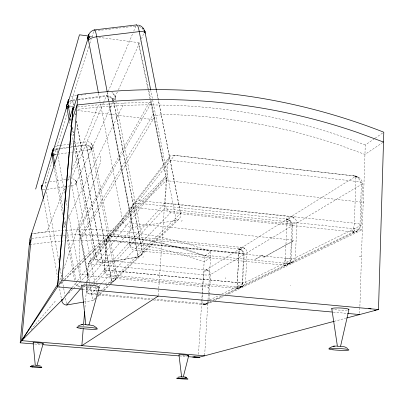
<?xml version="1.0" encoding="UTF-8"?>
<svg xmlns="http://www.w3.org/2000/svg" width="404" height="404" viewBox="0 0 404 404"><rect width="100%" height="100%" fill="white"/><g stroke="black" fill="none" stroke-linecap="round" stroke-linejoin="round"><path stroke-width="0.3" stroke-dasharray="2.02 1.52" d="M235.946 288.299L236.007 288.244A5.903 1.242 -85 0 0 237.34 282.82L238.996 252.833A5.873 1.227 -84.7 0 0 238.183 248.874L111.438 236.118C109.161 235.769 107.09 237.668 106.792 239.865L104.419 269.917C104.49 272.564 106.04 275.255 108.525 276.301L237.183 288.486M225.235 277.972L225.23 278.381L225.19 277.765M292.44 240.082L130.901 223.17M91.683 149.49C91.173 146.803 88.557 144.672 85.81 144.768M359.671 313.302L363.216 201.808M374.528 138.617L365.261 145.026L363.358 202.359L166.201 180.628L64.716 279.785M92.844 147.011C92.062 147.197 93.395 146.47 93.056 147.753L116.897 275.356C116.726 278.27 114.837 281.184 111.989 282.093L104.621 283.345M76.407 182.29L76.063 181.618L95.42 286.022M242.592 283.669L244.183 254.318C244.036 251.576 241.643 249.152 238.905 248.965M117.367 92.031L115.145 96.92L114.595 95.698L115.074 96.586L115.12 97.859L114.675 97.98L115.17 97.647L144.082 248.925C143.809 252.394 141.592 255.904 138.178 256.989L102.656 262.913C99.399 263.075 96.723 260.257 96.177 257.197L74.755 141.127M198.475 354.338L204.495 256.136L210.898 251.712L208.01 299.697M202.01 300.5L203.601 274.594A5.156 1.247 -84.3 0 1 204.919 269.877C206.267 269.827 205.161 270.261 206.04 269.963M204.671 355.172L207.974 300.313M209.035 299.743L209.338 294.708M209.378 294.082L210.54 274.346A5.161 5.01 53 0 0 206.651 269.811L206.045 269.902M131.669 209.105C131.351 206.03 133.663 202.399 137.097 203.096L285.663 218.897C289.198 218.857 292.562 221.675 292.769 225.281L291.193 259.681L289.708 262.969L287.077 264.923L242.178 286.603M158.272 295.45L166.347 178.553L150.091 99.369M106.626 241.491C106.424 237.895 109.641 234.936 113.019 234.421L240.648 247.304C241.683 248.016 241.496 246.99 243.208 247.733M239.355 249.127L238.183 248.874M88.34 265.14C88.168 262.055 90.9 259.474 93.829 259.075L204.98 269.827M131.805 207.262L129.144 242.647C129.24 245.773 130.972 248.985 133.86 250.354L283.406 265.115L284.477 265.216L284.951 264.746L284.461 265.135L285.133 265.342M239.118 287.138L109.57 274.917C106.994 274.7 104.469 272.675 104.373 269.968L106.752 239.925L240.668 253.308A5.954 1.045 3.2 0 0 246.612 253.02L292.698 225.498A6.959 1.414 2.5 0 0 288.966 223.882L131.795 207.277C132.598 203.773 135.896 201.263 139.329 200.621L291.062 216.67M100.788 156.176L100.207 163.297L63.66 269.019M291.481 262.762L355.56 231.78C358.388 230.75 360.62 228.169 361.085 225.185L362.479 183.613C362.302 179.356 358.348 175.942 354.177 175.907L173.19 155.141C170.468 154.949 168.387 157.444 168.084 159.974L88.451 263.777L86.31 289.895C86.375 292.223 88.496 294.031 90.728 294.258L150.838 299.733M89.304 274.513L88.249 274.811L87.562 275.841L84.83 309.232M83.441 326.18L83.542 324.922M292.895 240.127L292.9 240.092M166.458 178.553L166.211 180.578L166.827 179.406M92.905 146.985L92.395 145.188L92.875 146.748M87.734 274.574L87.567 275.811L87.668 274.574L79.027 229.694L151.434 102.495L150.768 99.419M92.864 146.203L112.979 101.747M104.419 269.917L239.123 282.739A5.919 0.864 3.3 0 1 242.577 283.805L241.875 285.719L239.905 287.704L225.866 294.491M57.671 154.237L87.673 149.919A5.944 1.187 -9.9 0 1 91.859 150.349L91.738 149.667M76.396 182.35L91.44 149.409L91.112 148.061L91.713 149.621M115.165 96.854L115.196 97.808M113.782 102.177L142.142 251.142L113.782 102.177A7.009 1.697 -10.2 0 0 113.675 101.934M241.415 247.384L242.233 247.329L286.663 219.402L288.299 219.599L286.613 219.034M286.981 219.231L286.719 219.059M52.086 161.459L45.248 182.881A5.242 0.561 81.1 0 0 45.682 187.946M54.01 155.449L56.085 148.99L58.555 148.642M67.109 114.499L56.903 146.45A6.07 0.747 81.4 0 0 57.358 152.439M69.387 107.378L71.69 100.227A7.12 1.01 81.8 0 1 73.275 104.035L73.664 106.111M88.84 46.566L72.781 96.819A7.216 1.04 81.9 0 0 73.24 104.136L73.427 105.207M89.794 43.581L91.132 39.405M91.895 37.017L93.809 31.042L136.279 26.008M354.929 176.013L355.636 176.068L355.116 176.053A1.485 0.369 1.2 0 1 355.661 176.361L291.309 216.483C290.138 216.842 294.061 217.564 291.274 216.761A1.227 0.258 2.4 0 1 290.259 216.832L289.915 217.291L290.112 216.736M239.476 287.163L284.825 265.357L284.325 265.201M58.731 283.275L61.605 274.957M65.67 185.739L46.94 231.79L31.532 233.82L46.94 231.795L65.408 230.28M67.569 181.078L70.175 174.664M72.311 169.417L98.632 104.712L124.013 103.05L151.434 102.495L166.044 176.043L87.345 274.563L80.674 281.275M71.331 178.644L85.673 144.784A5.964 0.894 81.5 0 1 87.082 148.218L111.999 282.083L110.423 282.361M103.283 103.146L86.759 142.218A6.03 0.914 81.6 0 0 87.092 148.192L111.989 282.093C114.211 281.563 115.968 279.315 115.493 277.003L91.859 150.349M103.525 102.571L106.484 95.607A7.07 1.237 82.1 0 1 108.277 99.359L108.489 100.364M108.216 91.476L132.729 33.547M133.709 31.229L135.916 26.018M118.402 89.749L140.345 41.188M141.38 38.9L144.218 32.618M63.706 227.588L66.175 222.493M68.094 218.529L124.013 103.05M355.631 176.417L356.889 176.79L355.651 176.376M66.024 230.245L77.699 229.704L149.258 102.454M153.707 113.509L80.33 236.436L86.097 235.456L93.041 235.421A397.369 371.69 -69.1 0 1 195.253 252.263L210.545 257.555L204.146 261.827L189.249 256.686A385.532 361.131 -68.8 0 0 65.226 240.87M154.48 117.256L80.775 238.754L79.027 229.699L80.138 274.669L88.203 274.569M353.328 232.118L352.793 231.871M115.377 98.712L115.312 98.818A7.095 2.182 -10.9 0 1 111.994 100.687M93.056 147.753L93.006 147.834A6.01 1.591 -10.5 0 1 87.673 149.919L87.415 149.98M76.639 183.825L76.598 183.886A5.217 1.217 -10.3 0 1 72.028 185.582L47.187 189.309M89.173 262.024L169.614 156.616M141.4 254.969L179.613 218.579L180.942 215.781L156.54 90.607M93.577 259.11L111.438 236.118M112.726 234.461L137.35 203.162L137.097 203.096M138.971 200.682L174.528 155.399L355.076 176.043M114.711 280.386L141.041 255.308L142.248 252.914L142.112 250.839L116.897 275.356M72.134 287.537L75.2 283.613L74.977 282.376M77.422 280.775L94.688 258.691L74.215 147.627M96.177 257.197L122.942 222.548L100.505 103.793M75.296 283.835L76.371 285.249L77.886 286.36L80.643 287.219M94.809 258.944L94.688 258.691C96.197 261.524 99.571 263.044 102.707 262.853L138.244 256.929L141.041 255.308M123.104 222.846L122.942 222.548C124.982 225.922 129.139 227.624 132.982 227.417L176.28 220.468L177.78 219.922L179.613 218.579M95.167 298.99L95.743 298.309M31.022 329.629L55.828 300.495M81.876 287.229L83.103 285.795M83.512 285.315L85.148 283.401M85.557 282.921L132.982 227.417L107.318 92.455M91.006 284.719L86.31 289.895L97.566 290.925M91.425 284.254L92.683 282.866M93.102 282.406L165.12 202.97L168.084 159.974L358.298 181.643A8.55 2.065 1.3 0 1 362.307 183.926L296.233 223.387A7.055 1.449 2.5 0 1 289.001 223.856L286.916 223.659L286.926 223.372A6.913 1.742 -84.2 0 0 285.663 218.897L286.784 219.018M93.031 285.502L86.168 292.91L96.192 293.824M93.46 285.042L95.607 282.729M96.036 282.265L164.266 208.681L362.449 229.674L226.886 294.804M90.976 294.274L97.556 287.537M99.313 285.739L100.626 284.391M101.066 283.941L108.525 276.301M109.863 274.932L109.57 274.917L133.86 250.354M104.373 269.968L239.052 282.775A5.984 0.884 3.3 0 0 245.021 282.598L291.127 259.863A7.004 1.192 2.8 0 0 287.36 258.454L129.144 242.647C129.325 245.996 132.633 248.329 135.81 248.354L170.639 212.681L351.687 231.765L352.98 231.891L353.717 231.28M68.69 293.329L80.245 281.704M62.696 279.285L166.044 176.043M60.615 283.719L62.847 281.492M64.63 279.709L165.792 178.548L167.246 178.558M240.481 249.435L239.355 249.106L206.434 269.771M60.656 283.754L64.261 280.224M98.344 293.395L107.666 284.33M108.11 283.896L115.433 276.775M144.082 248.925L180.649 213.368L158.469 100.697M95.501 297.899L92.829 300.455L84.32 301.934M97.278 296.193L101.727 291.925M103.51 290.218L108.403 285.527M110.186 283.825L176.28 220.468L150.783 90.435M97.42 296.849L103.717 290.85M104.166 290.42L110.469 284.426M110.918 283.997L114.398 280.679M283.406 265.115L283.487 265.044A6.954 1.762 -84.7 0 0 285.274 258.545L286.961 223.346A7.004 2.222 -83.3 0 1 289.118 216.716L289.219 216.63M240.648 247.304L240.572 247.364A5.934 1.626 -83.9 0 0 238.921 252.879L237.269 282.861A5.969 1.641 -84.4 0 0 238.39 287.077L240.941 287.042L242.971 286.194M351.687 231.765L351.808 231.664A8.469 2.676 -83.9 0 0 354.359 223.564L355.833 181.007A8.428 2.631 -83.1 0 0 353.768 175.892L353.646 175.947M242.577 283.805L221.917 294.006M284.79 265.403L286.178 265.181L285.123 265.372M204.02 304.535L210.514 301.435M206.757 303.707L204.409 304.52L205.141 304.409M375.043 138.264L383.8 132.214M382.992 142.385L364.948 154.434L340.284 145.425A711.176 639.971 -73.2 0 0 174.311 114.721L162.938 114.539L153.495 115.933M94.521 299.576L92.829 300.455L71.528 184.078A5.212 0.687 81.2 0 1 71.23 181.755M353.722 231.275L353.177 231.81A1.5 0.293 1.8 0 1 353.722 232.068L355 231.876L352.869 232.315L288.375 263.448M292.405 262.282L290.875 263.034M69.478 101.247L71.543 100.227L74.947 99.748M264.226 257.025L293.814 240.562L264.196 257.04L262.479 256.863L264.206 257.035L264.221 256.757M291.062 262.974C293.223 261.933 289.022 264.009 287.951 263.433M357.338 230.881L355.954 231.563L357.308 230.901M209.56 300.096L219.109 295.39M212.767 300.344L221.766 295.97M225.139 294.334L236.951 288.597C239.92 288.148 236.113 288.305 236.729 288.37M206.065 304.066L211.156 301.606M213.418 300.51L223.038 295.859M211.691 302.101L207.752 303.995L155.106 299.197M215.064 300.48L224.634 295.885M242.38 247.42L243.198 247.733M54.989 149.399L56.085 148.99A5.999 0.727 81.4 0 1 57.348 152.47M240.193 287.148L241.082 287.012L239.971 287.143M334.103 321.347L345.652 318.276M76.462 183.169L76.174 183.244L76.513 183.153M206.262 269.882L207.217 270.195L205.954 269.902M288.905 263.398L290.143 263.272L288.956 263.448M204.202 304.515L205.121 304.414M136.395 257.237L138.244 256.929L108.913 102.656M239.148 248.97L238.794 248.95M203.54 304.525L203.803 304.545M174.033 220.831L176.28 220.468M83.108 287.022L89.941 285.86M96.016 284.815L99.248 284.27M170.639 212.681C167.221 210.767 165.266 206.803 165.12 202.97L356.863 223.468A8.61 1.752 1.7 0 1 360.918 225.447L294.662 258.121A7.1 1.222 2.7 0 1 287.396 258.439L285.32 258.237L285.315 258.53A7.045 2.247 -83.9 0 0 286.951 263.352L135.456 248.349L135.81 248.354M47.212 182.224L45.137 182.558A5.267 5.121 23.7 0 0 43.713 183.275M49.687 181.861L69.478 178.916M59.171 148.556L68.417 147.238M70.882 146.889L85.673 144.784M58.393 149.086L55.686 149.495A6.01 5.717 19.4 0 0 54.07 150.293M60.858 148.738L68.857 147.596M69.473 147.511L72.548 147.071M73.164 146.985L85.724 145.223A5.959 5.666 23.5 0 1 91.37 149.167L91.44 149.409M59.545 145.597L56.797 146.006A6.09 5.873 26.7 0 0 55.156 146.824M60.166 145.506L68.887 144.273M69.513 144.183L72.629 143.743M73.25 143.652L87.219 141.698A6.04 5.818 31.6 0 1 92.895 145.778L92.965 146.026M29.901 244.617L45.566 242.521A385.532 361.131 -68.8 0 1 60.317 241.178M76.694 95.637L72.69 96.192A7.206 6.878 29.1 0 0 70.761 97.132M81.022 95.066L82.259 94.9M84.729 94.576L85.966 94.41M78.058 99.334L106.671 95.536C109.827 95.475 112.802 97.834 113.519 100.904M75.195 100.359L71.18 100.919A7.095 6.671 21.7 0 0 69.281 101.833M78.295 99.945L106.505 96.223A7.035 6.595 25.4 0 1 113.155 100.889M204.348 304.53L203.843 304.54M77.497 106.989L98.632 104.712M202.005 301.465A5.181 1.257 -84.7 0 0 202.808 304.464L203.434 304.52M92.001 274.518L92.541 274.513M77.699 229.699L93.011 229.629A404.086 377.937 -69.1 0 1 210.898 251.712M204.328 304.439L204.55 304.439A5.191 5.05 57.9 0 0 208.732 301.344M204.055 304.55L203.747 304.535M240.188 287.027L240.446 287.027A5.984 5.772 56.4 0 0 245.486 282.618L247.102 252.485A5.949 5.722 52.1 0 0 242.612 247.258L242.365 247.213M289.153 263.251L289.451 263.251A7.07 6.737 55.1 0 0 295.314 258.09L296.91 222.695A7.019 6.661 51.4 0 0 291.602 216.539L291.309 216.483M173.478 178.583L174.366 178.588M236.951 288.597L237.193 288.602A5.909 5.616 64 0 0 242.097 284.285L243.713 254.51A5.873 5.565 60.3 0 0 239.36 249.298L239.123 249.248M284.502 265.509L284.79 265.514A6.964 6.525 62.5 0 0 290.466 260.479L292.067 225.594A6.913 6.454 59.2 0 0 286.946 219.458L286.663 219.402M352.869 232.315L353.212 232.32A8.474 7.772 61.2 0 0 359.949 226.28L361.363 184.148A8.403 7.676 58.2 0 0 355.151 176.689L354.813 176.614M288.289 263.474L287.724 263.438M205.909 269.963L205.636 269.948M203.661 304.535L202.808 304.464M34.633 344.006L42.162 344.627M179.568 355.944L187.724 356.616M271.569 237.895L270.498 237.784M82.522 289.133L97.541 290.511M333.28 312.135L347.708 313.459M98.702 294.051L152.601 298.965M153.343 299.96L202.864 304.459M87.562 275.841L208.762 287.224M88.451 263.777L205.126 274.962A5.156 0.788 3.6 0 0 210.166 274.781L244.167 254.48A5.888 1.025 3.2 0 0 240.739 253.263L106.792 239.865M290.375 285.244L290.824 285.29M359.247 256.656L361.545 256.894M81.618 287.249C78.886 287.224 76.649 284.865 76.27 282.25L67.175 232.108M286.951 263.352L287.81 263.423M77.29 110.444L154.262 119.685M90.632 36.289L93.733 36.698M98.702 37.355L138.441 42.607L149.965 98.753M173.19 155.141L174.528 155.399M286.749 219.008L287.385 219.119M239.274 248.995L240.476 249.435M167.781 179.194L168.044 179.26M357.5 176.639L356.232 176.205M204.495 256.136L190.764 251.384A392.047 367.201 -68.8 0 0 30.472 238.764M113.307 100.52L112.873 99.53L113.287 100.556M115.302 96.601L115.221 96.314A7.146 6.797 33.4 0 0 111.676 92.294M76.543 182.366L76.487 182.148A5.232 5.08 29.3 0 0 71.558 178.629M138.486 42.824L150.636 98.803M108.626 101.54L108.232 99.46A7.166 1.268 82.2 0 1 107.939 92.173M91.688 149.404L91.733 149.732M156.398 90.173L158.348 100.076M151.364 102.621L162.458 161.166M108.858 102.778L138.178 256.989M98.515 93.279L100.035 101.318M75.043 113.544L75.275 114.787M76.422 120.983L102.707 262.853M75.003 113.66L75.235 114.903M76.381 121.094L102.656 262.913M70.629 118.66L71.2 121.761M72.23 127.336L73.715 135.391M74.745 140.971L96.132 256.843M70.634 118.781L71.205 121.887M72.235 127.472L73.725 135.542M69.412 121.569L70.67 128.391M71.7 133.977L73.19 142.041M95.531 286.638L97.01 294.693M80.8 238.91L87.345 274.563M58.131 156.696L64.766 193.213M66.009 200.005L67.352 207.439M68.71 214.852L81.421 284.764M55.055 165.256L63.271 210.61M64.509 217.433L65.968 225.493M54.121 167.246L62.979 216.145M64.1 222.336L65.67 231.002M66.68 236.572L74.866 281.755M46.404 191.981L59.11 262.777M60.115 268.362L61.565 276.437M62.458 281.406L63.569 287.613M63.686 288.234L65.019 295.688M65.468 298.172L66.468 303.763M43.667 199.601L57.61 277.533M59.05 285.572L61.595 299.793M76.482 182.946L76.401 182.643M322.235 224.68L322.256 224.962M184.148 355.616A4.904 0.364 3.9 0 1 182.881 355.525M39.143 343.562A5.05 0.384 4.5 0 1 36.971 343.39M98.667 287.466A8.832 1.182 4.5 0 1 83.638 286.608M365.261 145.026A723.539 650.945 -73.2 0 0 174.129 105.308L149.046 104.858A723.539 650.945 -73.2 0 0 77.27 109.368M72.912 109.918A723.539 650.945 -73.2 0 1 74.154 109.757M60.928 241.132A385.532 361.131 -68.8 0 1 64.615 240.905M354.742 176.058A1.116 0.278 1.2 0 1 355.273 176.361M73.326 106.262A7.156 2.212 -10.3 0 1 69.099 105.944M138.85 26.492A8.57 7.878 27.2 0 1 143.819 30.553M44.98 189.592A5.252 1.227 -10 0 1 43.046 189.582M54.07 155.106A5.989 1.202 -9.6 0 1 56.51 154.459M69.387 107.186A7.065 1.717 -9.7 0 1 73.361 106.161M56.555 154.318A6.055 1.606 -10.1 0 1 53.803 154.131M347.354 310.035A8.625 1.081 2.7 0 1 332.548 309.181M205.52 270.675L205.394 271.18L205.505 270.67M241.198 248.324L241.026 248.925L241.183 248.324M289.759 217.902L289.522 218.635L289.744 217.902M75.078 180.386L75.71 181.098L75.078 180.386M91.253 143.794L91.981 144.612L91.253 143.794M113.246 94.041L114.105 95.001L113.246 94.041M237.855 287.002L237.507 287.653L237.855 287.002M107.929 233.719L107.929 233.719M133.34 199.738L133.214 199.97L133.34 199.738M143.263 256.873L142.955 257.161L143.263 256.873M285.785 263.519L285.325 264.317L285.785 263.519M354.803 229.709L354.167 230.714L354.803 229.709M182.098 220.715L181.633 221.15L182.098 220.715M111.6 97.768L112.413 98.798L111.6 97.768M90.026 146.576L90.718 147.44L90.026 146.576M242.036 250.369L241.122 249.763L242.036 250.369M180.765 213.666L180.649 213.368L180.765 213.666M290.148 220.685L289.072 219.978L290.148 220.685M359.136 178.119L357.818 177.265L359.136 178.119M239.996 287.633L239.022 288.113L239.996 287.633M262.565 255.101L254.565 259.711L262.837 255.126L262.565 255.101M206.494 303.833L205.838 304.182L206.494 303.833M242.622 286.36L241.88 286.754L242.647 286.355M288.128 264.357L286.981 264.918L288.108 264.368M114.226 98.197L113.408 98.525L114.226 98.197M293.966 218.332L292.956 217.564L293.966 218.332M244.688 248.738L243.824 248.086L244.688 248.738M92.117 147.233L91.445 147.47L92.117 147.233M208.494 271.064L207.742 270.503L208.494 271.064M75.851 183.315L75.28 183.497L75.851 183.315M203.459 303.884L203.48 304.262L203.459 303.884M239.042 286.461L239.097 286.875L239.042 286.461M287.562 262.701L287.683 263.166L287.562 262.701M239.981 249.627L239.623 249.223L239.981 249.627M287.911 219.7L287.431 219.256L287.911 219.7M356.732 176.73L356.055 176.25L356.732 176.73M91.294 148.899L90.88 148.632L91.289 148.884M113.15 100.379L112.691 100.015L113.15 100.379"/><path stroke-width="0.61" d="M52.773 152.737L52.727 152.414M346.864 317.953L378.498 309.535L383.8 132.214A766.292 685.825 -73.4 0 0 77.987 94.718L72.912 109.918M41.612 188.062L51.747 155.096L51.869 153.682L53.899 166.009M67.902 101.884L67.882 103.692M67.897 101.919L67.897 103.833M52.717 151.934L52.732 152.358M67.928 104.156L67.877 103.772M83.234 328.689L81.845 345.637L158.232 296.076M83.542 324.922L84.623 311.742M33.375 343.9L20.2 342.819L61.964 280.139L77.987 94.718M73.119 107.54L57.499 286.835L82.522 289.133M74.387 107.323L73.144 107.459L57.797 284.184L21.639 340.658L204.631 355.798M67.872 103.161L87.875 38.885L88.087 36.703L87.966 38.047L88.325 38.769L88.749 38.067L88.224 38.779L98.399 92.662M20.2 342.819L29.851 238.86L73.144 107.459M31.532 233.82L21.639 340.658L62.933 299.111M144.98 32.113L144.839 31.234L144.955 31.78A1.515 0.328 83.3 0 0 144.834 31.426M52.742 152.475L66.564 107.429C66.655 105.883 66.872 108.302 67.205 106.903M340.491 346.607L348.925 309.585M68.084 101.116L68.528 99.97L68.13 100.919M183.254 377.028L188.754 355.54M156.398 90.173L145.218 33.103A8.54 2.586 -10.9 0 0 139.602 31.578L96.349 36.789A8.61 2.626 -10.1 0 0 88.542 39.961L88.466 40.087M88.915 325.26L99.243 287.209M37.017 365.408L43.183 343.526M35.678 189.052L79.452 34.81L90.011 36.209M29.31 244.698L30.992 239.653M72.089 119.635L77.098 104.979L106.1 101.858A753.132 674.226 -73.5 0 1 357.737 132.562L383.507 142.041M88.9 34.229L88.33 35.698C89.072 33.002 91.334 30.855 93.97 30.012M51.939 155.186L52.252 154.767L52 155.212M136.269 25.179L136.335 25.073A8.706 1.818 83.2 0 1 138.749 29.118L150.662 89.814M144.566 31.219L144.071 29.962L144.617 31.189A1.515 0.328 83.3 0 1 144.778 31.315M69.185 120.326L67.069 108.454A7.065 1.717 -9.7 0 1 68.604 107.499M52.106 156.106L52.146 156.045A5.989 1.202 -9.6 0 1 53.419 155.343M67.205 106.903L66.817 107.459L67.013 108.535M83.714 302.041L66.695 305.005C64.266 305.156 62.145 303.111 61.777 300.783L71.75 288.027M21.665 340.612L24.109 337.749M66.695 305.005L80.502 288.84M329.578 347.99L332.81 346.329L336.896 346.021M87.996 38.42L88.264 38.966M53.176 154.025L52.581 154.495L53.192 154.096M178.982 354.924L181.613 376.897L183.345 377.008M78.108 326.079L80.578 324.917L82.85 324.553L82.391 324.599M177.977 377.2L180.952 376.735M31.426 365.564L34.274 365.08M66.645 107.111L66.847 107.61M375.493 310.333L374.584 310.575M334.103 321.347L198.283 357.484L188.35 356.666M33.128 342.698L35.274 365.256L37.062 365.398M333.32 346.223L333.84 346.157M334.042 346.132L334.497 346.076M94.334 29.936L136.597 24.902M81.618 324.68L82.153 324.629M51.803 154.863L51.965 155.318M84.219 324.533L86.602 324.609M86.729 324.937L87.931 325.028M193.905 356.692L199.526 357.156A5.823 0.429 3.8 0 1 192.743 357.03M42.789 344.678L178.942 355.894M368.786 308.631L371.059 308.843M98.167 290.567L332.022 312.024M347.708 313.459L359.631 314.554M61.964 280.139L378.498 309.535M340.653 346.208L344.895 346.92L347.743 348.521M339.845 346.445L337.436 346.42L331.76 308.595M87.915 324.705L93.46 325.685L96.657 327.821M182.088 376.967L181.613 376.897M37.749 365.327L40.45 366.054M184.32 376.977L185.86 377.286M184.795 377.043L185.406 377.149M138.516 25.099L140.895 26.053L143.051 27.866M185.981 377.326L186.724 377.669M185.694 377.225L186.158 377.392M43.445 198.359L41.612 188.102M41.046 366.509L41.279 366.726M143.935 29.093L144.087 29.386M144.814 31.653L144.94 31.966M144.945 31.734L145.182 33.219M70.286 116.801L67.907 104.01M107.196 91.834L96.233 34.219A8.782 1.49 82.7 0 0 94.122 30.108M54.717 163.398L52.752 152.611M61.554 299.541L61.777 300.783M41.627 188.163L41.627 186.749L41.577 187.739M41.779 189.047L41.784 189.097A5.252 1.227 -10 0 0 42.193 189.4M81.744 285.593L85.739 324.407M87.84 38.532L87.875 38.885M66.564 107.429L66.539 107.136A7.095 6.671 21.7 0 1 67.791 103.273M51.747 155.096L51.727 154.848A6.01 5.717 19.4 0 1 52.798 151.535M67.968 102.909L67.943 102.606A7.206 6.878 29.1 0 1 68.675 99.52M52.783 151.758L52.762 151.505A6.09 5.873 26.7 0 1 53.863 148.096M41.647 187.582L41.632 187.36A5.267 5.121 23.7 0 1 42.178 185.062M52.924 153.495L52.924 153.565A6.055 1.606 -10.1 0 0 53.086 153.788M68.109 105.03L68.114 105.126A7.156 2.212 -10.3 0 0 68.614 105.717M179.23 355.035A4.904 0.364 3.9 0 1 181.537 354.752A4.904 0.364 3.9 0 1 187.708 355.262A4.904 0.364 3.9 0 1 187.507 355.717M33.224 342.804A5.05 0.384 4.5 0 1 38.481 342.754A5.05 0.384 4.5 0 1 42.92 343.607M81.8 285.906A8.832 1.182 4.5 0 1 91.501 285.295A8.832 1.182 4.5 0 1 98.667 287.466M87.84 38.532A8.661 7.989 23.8 0 1 88.678 34.946M331.866 308.878A8.625 1.081 2.7 0 1 341.127 308.04A8.625 1.081 2.7 0 1 348.415 309.833M52.687 151.768L52.747 150.838L52.687 151.752M66.721 105.717L66.625 106.802L66.721 105.707M42.097 185.305L41.764 186.163L42.097 185.305M53.283 149.192L52.904 150.172L53.283 149.192M52.081 152.788L52.434 151.939L52.081 152.788M66.973 104.666L67.387 103.666L66.973 104.666M89.355 37.375L90.137 36.708L89.36 37.39M67.7 106.449L68.321 105.954L67.7 106.449M144.521 30.744L143.996 30.219L144.521 30.724M143.369 28.841L142.799 28.164L143.375 28.835M178.558 378.583A5.722 0.298 3.9 0 0 187.956 379.063A5.722 0.298 3.9 0 0 180.603 378.215A5.722 0.298 3.9 0 0 178.558 378.583M32.734 367.044A5.893 0.313 4.3 0 0 41.875 367.494A5.893 0.313 4.3 0 0 33.426 366.554A5.893 0.313 4.3 0 0 32.734 367.044M80.916 328.412A10.342 0.97 4.3 0 0 97.344 328.987A10.342 0.97 4.3 0 0 83.067 326.902A10.342 0.97 4.3 0 0 80.916 328.412M332.997 349.793A10.095 0.884 3.1 0 0 348.91 350.01A10.095 0.884 3.1 0 0 334.719 348.359A10.095 0.884 3.1 0 0 332.997 349.793"/></g></svg>
